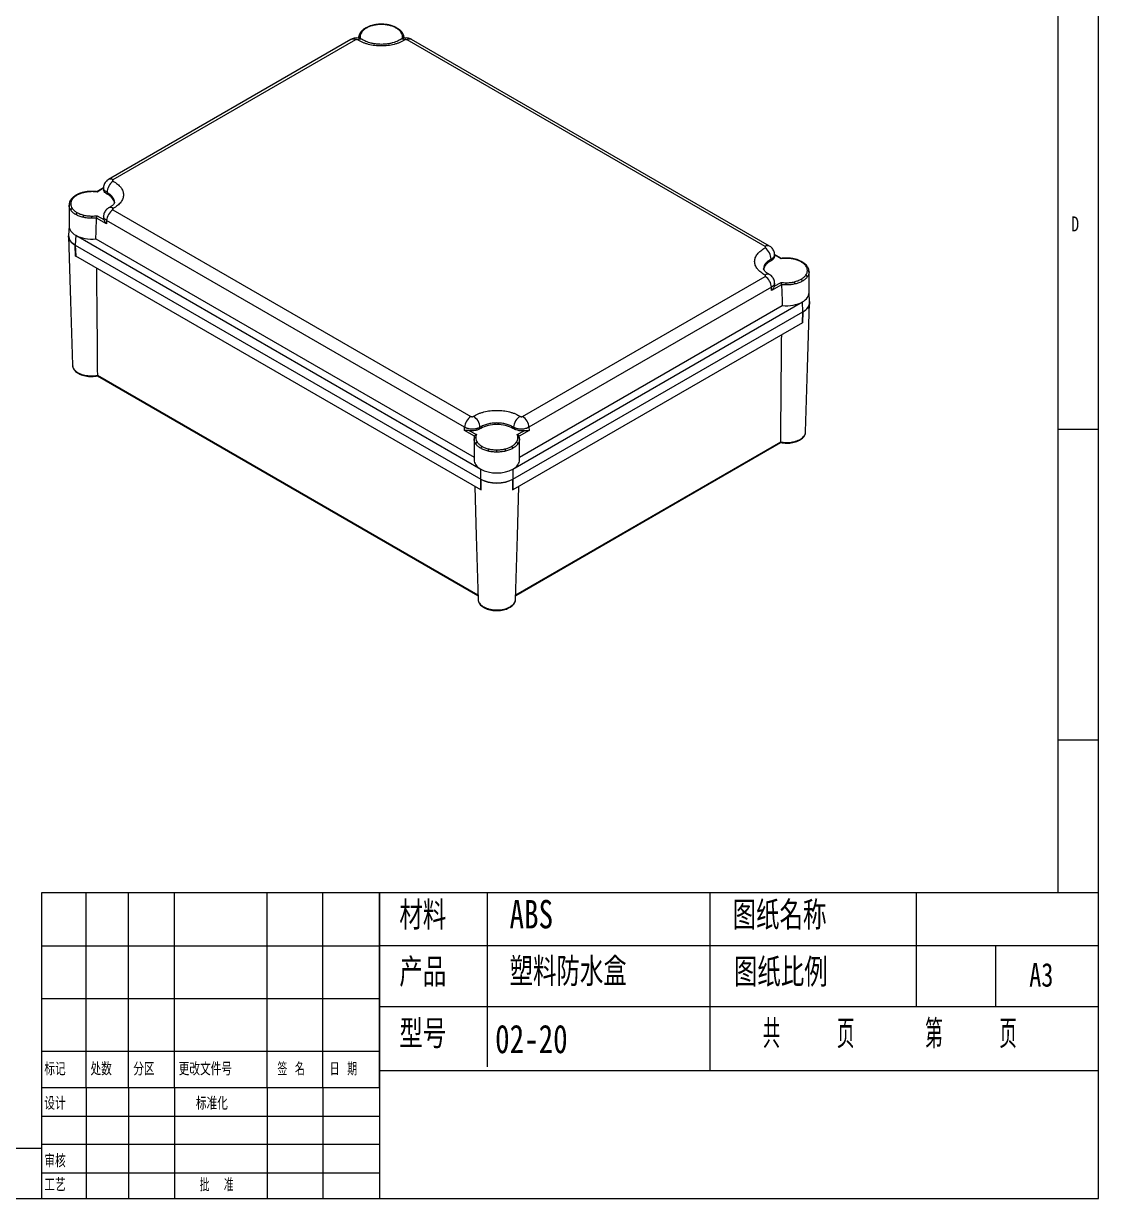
# Model space of a CAD drawing. Header units: millimetres. Extents: x 5 to 415, y 4 to 292.
# Drawn here: x 282.7 to 415, y 3.8 to 148.4 of the extents above; entities that cross this region are included whole.
import ezdxf

# ---------------------------------------------------------------- set-up
doc = ezdxf.new("R2010")
doc.units = ezdxf.units.MM
doc.styles.add('SLDTEXTSTYLE0', font='TXT', dxfattribs={"width": 0.75})
doc.styles.add('SLDTEXTSTYLE1', font='TXT', dxfattribs={"width": 0.75, "bigfont": 'bigfont'})
doc.styles.add('SLDTEXTSTYLE2', font='TXT', dxfattribs={"width": 0.666667, "bigfont": 'bigfont'})
doc.styles.add('SLDTEXTSTYLE3', font='TXT', dxfattribs={"width": 0.625, "bigfont": 'bigfont'})
doc.styles.add('SLDTEXTSTYLE6', font='TXT', dxfattribs={"width": 0.558824, "bigfont": 'bigfont'})

msp = doc.modelspace()

# ---------------------------------------------------------------- linework, layer by layer
at = {"color": 7, "linetype": 'Continuous', "lineweight": 0}
for p, q in [((415, 3.8068), (415, 290.8068)), ((410, 287), (410, 41.4187)), ((410, 98.5), (415, 98.5)), ((410, 60.25), (415, 60.25)), ((415, 41.4187), (284.9291, 41.4187)), ((284.9291, 41.4187), (284.9291, 3.8068)), ((290.4201, 17.4583), (290.4201, 41.4187)), ((295.6362, 17.4583), (295.6362, 41.4187)), ((301.2943, 17.4583), (301.2943, 41.4187)), ((312.681, 17.4583), (312.681, 41.4187)), ((319.5206, 17.4583), (319.5206, 41.4187)), ((326.5064, 19.5653), (326.5064, 41.4187)), ((326.5064, 41.4187), (326.5064, 3.8068)), ((339.7427, 41.4187), (339.7427, 19.993)), ((367.1609, 41.4187), (367.1609, 19.5653)), ((392.5798, 41.4187), (392.5798, 27.4389)), ((284.9291, 34.9187), (326.5064, 34.9187)), ((326.5064, 34.9389), (367.1609, 34.9389)), ((367.1609, 34.9389), (415, 34.9389)), ((402.3356, 34.9389), (402.3356, 27.4389)), ((284.9291, 28.4187), (326.5064, 28.4187)), ((326.5064, 27.4389), (367.1609, 27.4389)), ((367.1609, 27.4389), (415, 27.4389)), ((284.9291, 21.9187), (326.5064, 21.9187)), ((326.5064, 17.4583), (326.5064, 19.5653)), ((326.5064, 19.5653), (415, 19.5653)), ((284.9291, 17.4583), (326.5064, 17.4583)), ((290.4201, 17.4583), (290.4201, 3.8068)), ((295.6362, 17.4583), (295.6362, 3.8068)), ((301.2943, 17.4583), (301.2943, 3.8068)), ((312.681, 17.4583), (312.681, 3.8068)), ((319.5206, 17.4583), (319.5206, 3.8068)), ((326.5064, 17.4583), (326.5064, 3.8068)), ((284.9291, 13.9583), (326.5064, 13.9583)), ((326.5064, 10.4583), (284.9291, 10.4583)), ((12.4509, 10), (284.9291, 10)), ((284.9291, 6.9583), (326.5064, 6.9583)), ((5, 3.8068), (415, 3.8068))]:
    msp.add_line(p, q, dxfattribs=at)
at = {"color": 7, "linetype": 'Continuous', "lineweight": 15}
for p, q in [((324.7968, 147.8529), (324.7989, 147.8541)), ((323.0012, 146.4446), (293.1568, 129.2158)), ((323.5511, 146.3901), (293.7067, 129.1614)), ((373.9749, 120.9564), (329.9177, 146.3901)), ((374.5249, 121.0109), (330.4677, 146.4446)), ((289.168, 127.2849), (289.1701, 127.286)), ((292.5566, 128.1987), (291.7083, 127.709)), ((292.5481, 128.1827), (292.5478, 127.9747)), ((292.9787, 127.6018), (292.9798, 127.4153)), ((288.3052, 126.0499), (288.3052, 123.4859)), ((292.9287, 123.7579), (291.6902, 124.4729)), ((291.7529, 124.7592), (292.5823, 124.2804)), ((292.5481, 124.6708), (292.5478, 124.4526)), ((293.7067, 125.486), (337.764, 100.0523)), ((288.3052, 123.5057), (288.2542, 122.3006)), ((292.9292, 124.1608), (292.9287, 123.7579)), ((336.9864, 98.7272), (292.9292, 124.1608)), ((289.1252, 122.3433), (289.0733, 121.1185)), ((289.1252, 122.3433), (338.968, 93.5697)), ((291.5993, 121.8947), (338.1473, 95.0231)), ((289.1106, 119.7907), (289.0681, 121.1215)), ((289.0733, 121.1185), (338.968, 92.3149)), ((289.0733, 121.1185), (289.13, 119.7794)), ((338.968, 91.0085), (289.13, 119.7794)), ((374.7019, 119.2104), (374.703, 119.3969)), ((375.9734, 119.5041), (375.1272, 119.9926)), ((375.1341, 119.7696), (375.1339, 119.9777)), ((344.1306, 100.0523), (373.9749, 117.2811)), ((379.3765, 115.281), (379.3765, 117.845)), ((374.7525, 115.9559), (344.9082, 98.7272)), ((374.753, 115.553), (374.7525, 115.9559)), ((375.9915, 116.268), (374.753, 115.553)), ((375.0994, 116.0755), (375.9288, 116.5543)), ((375.1341, 116.2479), (375.1339, 116.466)), ((379.4275, 114.0957), (379.3765, 115.3008)), ((342.9266, 93.5697), (378.5565, 114.1384)), ((342.9266, 92.3149), (378.6084, 112.9136)), ((343.7473, 95.0231), (376.0824, 113.6898)), ((378.5517, 111.5745), (378.6084, 112.9136)), ((378.6084, 112.9136), (378.5565, 114.1384)), ((378.6136, 112.9166), (378.5711, 111.5858)), ((378.5517, 111.5745), (342.9266, 91.0085)), ((291.8029, 105.0508), (338.6253, 78.0208)), ((336.9702, 98.3333), (336.9864, 98.7272)), ((338.2087, 97.6183), (336.9702, 98.3333)), ((338.8717, 98.7119), (338.865, 98.5221)), ((343.0296, 98.5221), (343.0229, 98.7119)), ((344.9244, 98.3333), (343.6858, 97.6183)), ((344.9082, 98.7272), (344.9244, 98.3333)), ((337.5993, 98.2927), (338.4287, 97.8139)), ((338.1473, 97.2776), (338.1473, 94.7137)), ((343.4658, 97.8139), (344.2952, 98.2927)), ((343.7473, 94.7137), (343.7473, 97.2776)), ((378.9245, 98.1273), (378.9266, 98.1562)), ((343.2692, 78.0208), (375.8788, 96.8459)), ((338.968, 92.3149), (338.968, 93.5697)), ((342.9266, 93.5697), (342.9266, 92.3149)), ((338.968, 91.0085), (338.968, 92.3149)), ((338.9732, 92.3119), (338.9876, 90.9973)), ((342.907, 90.9973), (342.9214, 92.3119)), ((342.9266, 92.3149), (342.9266, 91.0085)), ((338.6684, 77.5591), (338.6647, 77.4909)), ((343.2409, 77.4908), (343.2382, 77.5119))]:
    msp.add_line(p, q, dxfattribs=at)
at = {"color": 8, "linetype": 'Continuous', "lineweight": 15}
for p, q in [((292.548, 128.1261), (291.7529, 127.6671)), ((375.9288, 119.4622), (375.1339, 119.9211)), ((291.7883, 105.1229), (338.6234, 78.0856)), ((343.2712, 78.0856), (375.8934, 96.918))]:
    msp.add_line(p, q, dxfattribs=at)
at = {"color": 8, "linetype": 'Continuous', "lineweight": 15, "flags": 128}
for points in [[(325.6947, 148.1997), (325.6969, 148.1999), (325.7102, 148.1965), (325.7245, 148.1858), (325.7395, 148.1681)], [(326.7344, 148.3191), (326.7344, 148.3142), (326.7344, 148.3018), (326.7344, 148.2825)], [(290.0665, 127.6314), (290.0687, 127.6316), (290.0819, 127.6283), (290.0962, 127.6175), (290.1112, 127.5999)], [(291.1068, 127.7507), (291.1068, 127.7459), (291.1068, 127.7335), (291.1068, 127.7141)], [(376.5748, 119.5459), (376.5748, 119.5458), (376.5748, 119.541), (376.5748, 119.5286), (376.5748, 119.5092)]]:
    msp.add_lwpolyline(points, dxfattribs=at)
at = {"color": 7, "linetype": 'Continuous', "lineweight": 15, "flags": 128}
for points in [[(327.775, 148.1995), (327.7719, 148.1999), (327.7587, 148.1965), (327.7443, 148.1858), (327.7293, 148.1681)], [(291.1068, 124.4335), (291.1068, 124.4675), (291.1068, 124.5047), (291.1068, 124.5436), (291.1068, 124.5828), (291.1068, 124.6206), (291.1068, 124.6556), (291.1068, 124.6866), (291.1068, 124.7122)], [(288.2477, 122.2331), (288.4867, 114.2491), (288.7228, 106.3598)], [(377.6161, 119.4264), (377.613, 119.4267), (377.5998, 119.4234), (377.5854, 119.4126), (377.5705, 119.395)], [(376.5748, 116.2286), (376.5748, 116.2626), (376.5748, 116.2998), (376.5748, 116.3387), (376.5748, 116.3779), (376.5748, 116.4157), (376.5748, 116.4507), (376.5748, 116.4817), (376.5748, 116.5073)], [(378.9588, 98.1548), (379.195, 106.0442), (379.434, 114.0282)], [(340.9473, 95.6602), (340.9473, 95.6943), (340.9473, 95.7315), (340.9473, 95.7704), (340.9473, 95.8095), (340.9473, 95.8473), (340.9473, 95.8824), (340.9473, 95.9133), (340.9473, 95.939)], [(338.224, 91.438), (338.4054, 85.3745), (338.6412, 77.4909)], [(343.2534, 77.4911), (343.4892, 85.3745), (343.6705, 91.438)]]:
    msp.add_lwpolyline(points, dxfattribs=at)
at = {"color": 8, "linetype": 'Continuous', "lineweight": 15}
for centre, radius, start, end in [((324.8369, 147.7594), 0.102, 54.616301, 111.882586), ((323.2317, 145.9686), 0.5289, 52.846658, 115.842856), ((324.161, 145.915), 0.569, 61.160089, 124.167445), ((324.2854, 147.212), 0.1508, 71.881433, 139.212714), ((329.3079, 145.9151), 0.5689, 55.829337, 118.902904), ((329.1834, 147.2119), 0.1509, 40.981662, 108.107566), ((330.2371, 145.9687), 0.5288, 64.152805, 127.157681), ((293.3873, 128.7397), 0.529, 52.8523, 115.774466), ((289.2081, 127.1914), 0.1019, 54.581085, 111.848473), ((288.6562, 126.6443), 0.1508, 71.860172, 139.186065), ((293.3939, 125.2575), 0.5095, 51.025354, 111.421501), ((374.2944, 120.5349), 0.529, 64.21185, 127.151852), ((379.0254, 118.4393), 0.1509, 41.009774, 108.124878), ((374.2877, 117.0529), 0.5092, 68.457119, 128.985769)]:
    msp.add_arc(centre, radius, start, end, dxfattribs=at)
at = {"color": 7, "linetype": 'Continuous', "lineweight": 15}
for centre, radius, start, end in [((328.6319, 147.7596), 0.1019, 67.904012, 125.404949), ((324.1178, 146.5968), 0.1845, 84.817312, 173.64885), ((329.3511, 146.5968), 0.1845, 6.352422, 95.181503), ((294.7454, 127.5585), 1.7672, 125.692248, 178.596617), ((288.4885, 126.0295), 0.1845, 84.817826, 173.648423), ((288.752, 125.4093), 0.2346, 102.016905, 174.6231), ((289.4329, 124.8929), 0.3074, 122.623568, 177.39658), ((290.5629, 124.5527), 0.5282, 148.775738, 179.585772), ((294.6225, 124.0579), 1.6964, 122.669741, 176.52186), ((372.9362, 119.3536), 1.7673, 1.403752, 54.30743), ((378.4736, 118.9867), 0.1018, 67.932487, 125.438028), ((373.0592, 115.853), 1.6964, 3.478146, 57.330164), ((378.9296, 117.2044), 0.2346, 5.377445, 77.98255), ((379.1932, 117.8246), 0.1845, 6.350291, 95.18346), ((377.1188, 116.3478), 0.5282, 0.414111, 31.224861), ((378.2488, 116.688), 0.3074, 2.603115, 57.37723), ((338.6797, 98.6242), 1.6964, 122.669741, 176.52186), ((337.2614, 98.654), 1.6113, 2.058755, 60.523477), ((344.6331, 98.654), 1.6113, 119.476728, 177.941083), ((343.2148, 98.6242), 1.6964, 3.478146, 57.330164), ((338.3306, 97.2572), 0.1845, 84.817277, 173.647962), ((343.5639, 97.2572), 0.1845, 6.351209, 95.183048), ((338.594, 96.6367), 0.2346, 101.997217, 174.619723), ((339.2743, 96.12), 0.3073, 122.588221, 177.393479), ((340.4035, 95.7795), 0.5277, 148.745385, 179.584151), ((341.4911, 95.7795), 0.5277, 0.415542, 31.256577), ((342.6202, 96.12), 0.3073, 2.606387, 57.413391), ((343.3006, 96.6367), 0.2346, 5.379422, 78.003147)]:
    msp.add_arc(centre, radius, start, end, dxfattribs=at)
for centre, major_axis, ratio, start_param, end_param in [((291.1068, 123.4859), (2.8017, 0), 0.57694321, 3.14159265, 3.92669235), ((291.055, 122.2611), (2.8017, 0), 0.57694321, 3.11717659, 3.92669235), ((291.1068, 123.4859), (2.8017, 0), 0.57694321, 3.92669235, 4.8890872), ((291.055, 122.2611), (2.8017, 0), 0.57694321, 3.92406478, 3.92669235), ((291.1117, 120.922), (2.8017, 0), 0.57694321, 3.91684353, 3.92669235), ((376.5748, 115.281), (2.8017, 0), 0.57694321, 5.49808561, 6.28318531), ((376.5748, 115.281), (2.8017, 0), 0.57694321, 4.53569076, 5.49808561), ((376.6267, 114.0562), (2.8017, 0), 0.57694321, 5.49808561, 6.30760137), ((376.6267, 114.0562), (2.8017, 0), 0.57694321, 5.49808561, 5.50071318), ((376.57, 112.7171), (2.8017, 0), 0.57694321, 5.49808561, 5.50793443), ((340.9473, 94.7137), (2.8, 0), 0.57763242, 3.14159265, 3.92728928), ((340.9473, 94.7137), (2.8, 0), 0.57763242, 5.49748868, 6.28318531), ((340.9473, 94.7137), (2.8, 0), 0.57763242, 3.92728928, 5.49748868), ((340.9473, 93.4589), (2.8, 0), 0.57763242, 3.92728928, 3.92991685), ((340.9473, 93.4589), (2.8, 0), 0.57763242, 3.92728928, 5.49748868), ((340.9473, 93.4589), (2.8, 0), 0.57763242, 5.49486111, 5.49748868), ((340.9473, 92.1525), (2.8, 0), 0.57763242, 3.92728928, 3.9371381), ((340.9473, 92.1525), (2.8, 0), 0.57763242, 5.48763986, 5.49748868)]:
    msp.add_ellipse(centre, major_axis=major_axis, ratio=ratio, start_param=start_param, end_param=end_param, dxfattribs=at)
for points, knots in [([(324.801, 147.8491), (324.765, 147.83), (324.6228, 147.7548), (324.4226, 147.5916), (324.2517, 147.4273), (324.1851, 147.3257), (324.1731, 147.3075)], [0, 0, 0, 0, 0.13219206, 0.52175233, 0.91413284, 1, 1, 1, 1]), ([(324.896, 147.8426), (324.7741, 147.7722), (324.6665, 147.6962), (324.4787, 147.5338), (324.3983, 147.4473), (324.3323, 147.3553)], [0, 0, 0, 0, 0.5, 0.5, 1, 1, 1, 1]), ([(325.6957, 148.1953), (325.6507, 148.1859), (325.4739, 148.1486), (325.1915, 148.0458), (324.9384, 147.9372), (324.8186, 147.8636), (324.7982, 147.851)], [0, 0, 0, 0, 0.13336138, 0.52404162, 0.9189322, 1, 1, 1, 1]), ([(325.7395, 148.1681), (325.5802, 148.13), (325.4305, 148.0836), (325.1494, 147.9751), (325.0179, 147.913), (324.896, 147.8426)], [0, 0, 0, 0, 0.5, 0.5, 1, 1, 1, 1]), ([(326.7344, 148.3148), (326.6864, 148.316), (326.4994, 148.3207), (326.1745, 148.2883), (325.8745, 148.2447), (325.72, 148.2044), (325.6941, 148.1976)], [0, 0, 0, 0, 0.13509728, 0.52581984, 0.92063714, 1, 1, 1, 1]), ([(327.7731, 148.1953), (327.7289, 148.2072), (327.5576, 148.2532), (327.2351, 148.2951), (326.9297, 148.3209), (326.7618, 148.3179), (326.7344, 148.3174)], [0, 0, 0, 0, 0.13626753, 0.52761228, 0.92294334, 1, 1, 1, 1]), ([(328.5728, 147.8426), (328.451, 147.913), (328.3195, 147.9751), (328.0383, 148.0836), (327.8886, 148.13), (327.7293, 148.1681)], [0, 0, 0, 0, 0.5, 0.5, 1, 1, 1, 1]), ([(328.6679, 147.8493), (328.6373, 147.8687), (328.5098, 147.9495), (328.2398, 148.0602), (327.9679, 148.155), (327.8048, 148.1908), (327.7745, 148.1974)], [0, 0, 0, 0, 0.12335553, 0.51403013, 0.90976785, 1, 1, 1, 1]), ([(329.1365, 147.3553), (329.0705, 147.4473), (328.9902, 147.5338), (328.8023, 147.6962), (328.6948, 147.7722), (328.5728, 147.8426)], [0, 0, 0, 0, 0.5, 0.5, 1, 1, 1, 1]), ([(329.2947, 147.3072), (329.2854, 147.3224), (329.2272, 147.4183), (329.0626, 147.5759), (328.862, 147.7427), (328.7134, 147.8246), (328.6682, 147.8494)], [0, 0, 0, 0, 0.0708615, 0.44564103, 0.83144785, 1, 1, 1, 1]), ([(324.434, 146.4114), (324.4274, 146.4165), (324.3598, 146.47), (324.2003, 146.5366), (323.9604, 146.6097), (323.6875, 146.635), (323.4096, 146.6059), (323.1742, 146.5395), (323.0504, 146.4664), (323.0046, 146.4393)], [0, 0, 0, 0, 0.01662562, 0.17241519, 0.33957795, 0.51773719, 0.71298374, 0.89381021, 1, 1, 1, 1]), ([(323.8414, 146.3857), (323.8232, 146.3975), (323.8011, 146.4068), (323.7519, 146.4199), (323.7249, 146.4235), (323.671, 146.4244), (323.6437, 146.4215), (323.5936, 146.41), (323.5704, 146.4013), (323.5511, 146.3901)], [0, 0, 0, 0, 0.25, 0.25, 0.5, 0.5, 0.75, 0.75, 1, 1, 1, 1]), ([(329.6274, 146.3857), (329.4438, 146.268), (329.2421, 146.1635), (328.9136, 146.0258), (328.7997, 145.983), (328.6222, 145.9238), (328.5618, 145.9048), (328.4402, 145.869), (328.3788, 145.8521), (328.0688, 145.7725), (327.8115, 145.7242), (327.4117, 145.6751), (327.2757, 145.6627), (327.0051, 145.6462), (326.7346, 145.638), (326.4643, 145.6462), (326.194, 145.6626), (326.0581, 145.675), (325.6578, 145.7242), (325.4004, 145.7724), (325.0287, 145.8679), (324.9068, 145.9037), (324.6697, 145.9828), (324.5557, 146.0256), (324.2268, 146.1635), (324.025, 146.268), (323.8414, 146.3857)], [0, 0, 0, 0, 0.125, 0.125, 0.1875, 0.1875, 0.21875, 0.21875, 0.25, 0.25, 0.375, 0.375, 0.4375, 0.4375, 0.5, 0.5625, 0.5625, 0.625, 0.625, 0.75, 0.75, 0.8125, 0.8125, 0.875, 0.875, 1, 1, 1, 1]), ([(324.1765, 147.3061), (324.1557, 147.2805), (324.0721, 147.1772), (323.9902, 146.9759), (323.9332, 146.7685), (323.9389, 146.648), (323.9403, 146.6175)], [0, 0, 0, 0, 0.12445459, 0.50085505, 0.87340531, 1, 1, 1, 1]), ([(329.0324, 146.4137), (328.9554, 146.3674), (328.8, 146.2741), (328.5028, 146.1447), (328.167, 146.0315), (327.7921, 145.9413), (327.391, 145.8773), (326.9725, 145.8438), (326.546, 145.842), (326.1246, 145.8718), (325.7173, 145.9332), (325.3362, 146.0219), (324.9887, 146.1349), (324.6899, 146.2667), (324.5054, 146.3631), (324.4371, 146.4125), (324.4358, 146.4134)], [0, 0, 0, 0, 0.07266233, 0.14658858, 0.2225964, 0.29995082, 0.37722832, 0.45596197, 0.53485957, 0.61376872, 0.6918618, 0.77056805, 0.84697594, 0.9232455, 0.99856624, 1, 1, 1, 1]), ([(330.4659, 146.4417), (330.4561, 146.4487), (330.3819, 146.5011), (330.2136, 146.5618), (329.9649, 146.6226), (329.6834, 146.6328), (329.404, 146.5849), (329.1813, 146.5066), (329.0722, 146.4319), (329.0366, 146.4076)], [0, 0, 0, 0, 0.02417095, 0.18139464, 0.35177603, 0.53465568, 0.73597762, 0.91413315, 1, 1, 1, 1]), ([(329.5297, 146.6335), (329.531, 146.6479), (329.5395, 146.7479), (329.4912, 146.933), (329.4131, 147.1455), (329.3236, 147.2634), (329.2913, 147.3059)], [0, 0, 0, 0, 0.06106659, 0.42498201, 0.79264864, 1, 1, 1, 1]), ([(329.9177, 146.3901), (329.8984, 146.4013), (329.8755, 146.41), (329.8252, 146.4216), (329.7979, 146.4243), (329.744, 146.4235), (329.717, 146.4199), (329.668, 146.4069), (329.6457, 146.3975), (329.6274, 146.3857)], [0, 0, 0, 0, 0.25, 0.25, 0.5, 0.5, 0.75, 0.75, 1, 1, 1, 1]), ([(293.1594, 129.2116), (293.1403, 129.2023), (293.0448, 129.156), (292.8991, 129.0279), (292.7337, 128.8326), (292.6185, 128.6028), (292.5536, 128.3821), (292.5555, 128.2401), (292.5562, 128.1837)], [0, 0, 0, 0, 0.05075378, 0.25418109, 0.4576752, 0.66137541, 0.8656924, 1, 1, 1, 1]), ([(293.7067, 129.1614), (293.6874, 129.1502), (293.6724, 129.137), (293.6523, 129.1079), (293.6475, 129.0922), (293.6489, 129.0611), (293.6552, 129.0455), (293.6777, 129.0172), (293.6941, 129.0043), (293.7144, 128.9938)], [0, 0, 0, 0, 0.25, 0.25, 0.5, 0.5, 0.75, 0.75, 1, 1, 1, 1]), ([(293.7144, 128.9938), (293.9183, 128.8878), (294.0993, 128.7713), (294.3379, 128.5817), (294.412, 128.516), (294.5146, 128.4135), (294.5474, 128.3786), (294.6094, 128.3084), (294.6387, 128.2729), (294.7767, 128.094), (294.8602, 127.9455), (294.9453, 127.7147), (294.9669, 127.6361), (294.9954, 127.4799), (295.0096, 127.3238), (294.9954, 127.1677), (294.967, 127.0117), (294.9455, 126.9332), (294.8604, 126.7021), (294.7768, 126.5536), (294.6114, 126.339), (294.5493, 126.2686), (294.4124, 126.1317), (294.3383, 126.0659), (294.0994, 125.8761), (293.9183, 125.7595), (293.7144, 125.6536)], [0, 0, 0, 0, 0.125, 0.125, 0.1875, 0.1875, 0.21875, 0.21875, 0.25, 0.25, 0.375, 0.375, 0.4375, 0.4375, 0.5, 0.5625, 0.5625, 0.625, 0.625, 0.75, 0.75, 0.8125, 0.8125, 0.875, 0.875, 1, 1, 1, 1]), ([(289.1722, 127.2811), (289.1362, 127.2621), (288.994, 127.1869), (288.7938, 127.0238), (288.6227, 126.8596), (288.556, 126.758), (288.544, 126.7398)], [0, 0, 0, 0, 0.1319573, 0.52164387, 0.91408299, 1, 1, 1, 1]), ([(289.2671, 127.2745), (289.1452, 127.2041), (289.0376, 127.1282), (288.8496, 126.9659), (288.7692, 126.8795), (288.7032, 126.7875)], [0, 0, 0, 0, 0.5, 0.5, 1, 1, 1, 1]), ([(290.0674, 127.6271), (290.0226, 127.6177), (289.8459, 127.5805), (289.5635, 127.4778), (289.3099, 127.3692), (289.1899, 127.2956), (289.1694, 127.283)], [0, 0, 0, 0, 0.13274532, 0.5235987, 0.91858917, 1, 1, 1, 1]), ([(290.1112, 127.5999), (289.9518, 127.5618), (289.8021, 127.5154), (289.5207, 127.4069), (289.3891, 127.3449), (289.2671, 127.2745)], [0, 0, 0, 0, 0.5, 0.5, 1, 1, 1, 1]), ([(291.1068, 127.7465), (291.059, 127.7477), (290.8721, 127.7524), (290.5471, 127.7201), (290.2467, 127.6764), (290.0919, 127.6361), (290.0658, 127.6294)], [0, 0, 0, 0, 0.13449043, 0.5253428, 0.92026233, 1, 1, 1, 1]), ([(291.7172, 127.7086), (291.7009, 127.7114), (291.5492, 127.7377), (291.3421, 127.7519), (291.1541, 127.7476), (291.1068, 127.7465)], [0, 0, 0, 0, 0.08296285, 0.76944403, 1, 1, 1, 1]), ([(291.7529, 127.6671), (291.7528, 127.6674), (291.7465, 127.6807), (291.734, 127.7023), (291.7228, 127.7074), (291.7174, 127.7099)], [0, 0, 0, 0, 0.00989352, 0.52148147, 1, 1, 1, 1]), ([(292.9798, 127.4153), (292.882, 127.4778), (292.6865, 127.603), (292.5519, 127.8078), (292.5628, 127.9334), (292.5663, 127.9746)], [0, 0, 0, 0, 0.40160893, 0.80321128, 1, 1, 1, 1]), ([(293.8878, 126.3531), (293.8832, 126.3969), (293.8688, 126.5313), (293.7613, 126.7501), (293.5695, 126.9989), (293.3106, 127.2264), (293.0893, 127.3528), (292.9798, 127.4153)], [0, 0, 0, 0, 0.10836776, 0.33247389, 0.55658158, 0.7807106, 1, 1, 1, 1]), ([(288.5184, 125.4313), (288.4832, 125.4804), (288.4523, 125.5302), (288.399, 125.6317), (288.3766, 125.6833), (288.3231, 125.8387), (288.3052, 125.9436), (288.3052, 126.0499)], [0, 0, 0, 0, 0.25, 0.25, 0.5, 0.5, 1, 1, 1, 1]), ([(288.5474, 126.7384), (288.5265, 126.7127), (288.4429, 126.6095), (288.3609, 126.4082), (288.3039, 126.201), (288.3096, 126.0806), (288.3111, 126.0501)], [0, 0, 0, 0, 0.124758971, 0.501147532, 0.873623597, 1, 1, 1, 1]), ([(293.9, 126.4316), (293.9002, 126.4154), (293.9007, 126.3824), (293.8809, 126.3199), (293.8216, 126.2136), (293.7244, 126.0953), (293.5761, 125.9628), (293.4046, 125.838), (293.2612, 125.7635), (293.2026, 125.7331)], [0, 0, 0, 0, 0.16090611, 0.32668595, 0.48047845, 0.62198078, 0.75709615, 0.90078516, 1, 1, 1, 1]), ([(289.1258, 124.9069), (289.0607, 124.9444), (288.999, 124.9837), (288.8825, 125.0656), (288.8276, 125.1084), (288.6751, 125.2402), (288.5889, 125.3332), (288.5184, 125.4313)], [0, 0, 0, 0, 0.25, 0.25, 0.5, 0.5, 1, 1, 1, 1]), ([(288.7032, 125.6388), (288.7692, 125.5469), (288.8496, 125.4605), (289.0376, 125.2981), (289.1452, 125.2222), (289.2671, 125.1519)], [0, 0, 0, 0, 0.5, 0.5, 1, 1, 1, 1]), ([(290.0347, 124.5565), (289.9497, 124.5768), (289.8667, 124.5995), (289.7047, 124.6495), (289.6256, 124.6768), (289.3972, 124.7649), (289.2559, 124.8318), (289.1258, 124.9069)], [0, 0, 0, 0, 0.25, 0.25, 0.5, 0.5, 1, 1, 1, 1]), ([(289.2671, 125.1519), (289.3891, 125.0815), (289.5207, 125.0194), (289.8021, 124.911), (289.9518, 124.8646), (290.1112, 124.8265)], [0, 0, 0, 0, 0.5, 0.5, 1, 1, 1, 1]), ([(291.1068, 124.4335), (291.0148, 124.4335), (290.9231, 124.4361), (290.7403, 124.4465), (290.649, 124.4543), (290.3797, 124.4853), (290.2048, 124.5159), (290.0347, 124.5565)], [0, 0, 0, 0, 0.25, 0.25, 0.5, 0.5, 1, 1, 1, 1]), ([(291.6902, 124.4729), (291.6904, 124.4962), (291.6925, 124.5226), (291.6999, 124.5768), (291.705, 124.6046), (291.723, 124.6828), (291.7384, 124.7286), (291.7529, 124.7592)], [0, 0, 0, 0, 0.25, 0.25, 0.5, 0.5, 1, 1, 1, 1]), ([(292.5823, 124.2804), (292.5704, 124.3099), (292.5475, 124.3666), (292.5588, 124.4243), (292.5642, 124.4521)], [0, 0, 0, 0, 0.51981871, 1, 1, 1, 1]), ([(293.2108, 125.725), (293.1808, 125.7118), (293.0731, 125.6643), (292.9158, 125.5323), (292.7472, 125.3404), (292.6271, 125.1131), (292.5563, 124.8861), (292.5556, 124.7359), (292.5553, 124.6717)], [0, 0, 0, 0, 0.07504706, 0.26890253, 0.46366547, 0.65786218, 0.8536056, 1, 1, 1, 1]), ([(293.7144, 125.6536), (293.6941, 125.643), (293.6778, 125.6303), (293.6552, 125.6019), (293.6489, 125.5863), (293.6475, 125.5552), (293.6523, 125.5394), (293.6723, 125.5105), (293.6874, 125.4971), (293.7067, 125.486)], [0, 0, 0, 0, 0.25, 0.25, 0.5, 0.5, 0.75, 0.75, 1, 1, 1, 1]), ([(292.5823, 124.2804), (292.597, 124.2445), (292.6157, 124.2034), (292.6608, 124.1169), (292.6874, 124.0711), (292.7461, 123.9804), (292.7784, 123.935), (292.849, 123.8454), (292.8875, 123.8008), (292.9287, 123.7579)], [0, 0, 0, 0, 0.25, 0.25, 0.5, 0.5, 0.75, 0.75, 1, 1, 1, 1]), ([(289.0681, 121.1215), (288.9368, 121.2067), (288.7012, 121.3595), (288.4636, 121.6223), (288.3145, 121.8795), (288.2415, 122.1288), (288.254, 122.2895), (288.2594, 122.3599)], [0, 0, 0, 0, 0.249860777, 0.448359926, 0.646856833, 0.845224671, 1, 1, 1, 1]), ([(373.9673, 117.4487), (373.7634, 117.5547), (373.5824, 117.6711), (373.3437, 117.8608), (373.2697, 117.9265), (373.1671, 118.029), (373.1343, 118.0638), (373.0722, 118.134), (373.043, 118.1695), (372.905, 118.3485), (372.8214, 118.497), (372.7363, 118.7278), (372.7148, 118.8063), (372.6863, 118.9625), (372.6721, 119.1187), (372.6863, 119.2747), (372.7147, 119.4308), (372.7362, 119.5092), (372.8213, 119.7403), (372.9048, 119.8889), (373.0702, 120.1035), (373.1323, 120.1738), (373.2693, 120.3107), (373.3434, 120.3765), (373.5823, 120.5664), (373.7634, 120.6829), (373.9673, 120.7889)], [0, 0, 0, 0, 0.125, 0.125, 0.1875, 0.1875, 0.21875, 0.21875, 0.25, 0.25, 0.375, 0.375, 0.4375, 0.4375, 0.5, 0.5625, 0.5625, 0.625, 0.625, 0.75, 0.75, 0.8125, 0.8125, 0.875, 0.875, 1, 1, 1, 1]), ([(373.9673, 120.7889), (373.9876, 120.7994), (374.0038, 120.8122), (374.0265, 120.8405), (374.0328, 120.8561), (374.0342, 120.8872), (374.0293, 120.903), (374.0094, 120.9319), (373.9943, 120.9453), (373.9749, 120.9564)], [0, 0, 0, 0, 0.25, 0.25, 0.5, 0.5, 0.75, 0.75, 1, 1, 1, 1]), ([(375.1265, 119.9768), (375.1285, 120.005), (375.137, 120.1229), (375.0884, 120.3228), (374.9902, 120.5567), (374.8476, 120.7547), (374.6911, 120.9078), (374.5727, 120.9779), (374.5227, 121.0075)], [0, 0, 0, 0, 0.06739035, 0.28177882, 0.48119427, 0.67161858, 0.86129407, 1, 1, 1, 1]), ([(374.7019, 119.2104), (374.5146, 119.0963), (374.2182, 118.9159), (373.9641, 118.6096), (373.8245, 118.3683), (373.8051, 118.2064), (373.7966, 118.1354)], [0, 0, 0, 0, 0.38172031, 0.60394772, 0.82617744, 1, 1, 1, 1]), ([(375.1176, 119.7702), (375.1174, 119.7132), (375.1169, 119.5718), (374.9648, 119.3721), (374.7834, 119.2605), (374.7019, 119.2104)], [0, 0, 0, 0, 0.27047875, 0.67204615, 1, 1, 1, 1]), ([(375.9632, 119.5043), (375.9581, 119.5019), (375.9474, 119.4969), (375.9352, 119.4758), (375.9289, 119.4625), (375.9288, 119.4622)], [0, 0, 0, 0, 0.46139046, 0.98979558, 1, 1, 1, 1]), ([(376.575, 119.5454), (376.5718, 119.5455), (376.4281, 119.5517), (376.2199, 119.5391), (376.0235, 119.5098), (375.9635, 119.5008)], [0, 0, 0, 0, 0.01563502, 0.69960231, 1, 1, 1, 1]), ([(377.6142, 119.4221), (377.57, 119.434), (377.3987, 119.48), (377.076, 119.5219), (376.7703, 119.5477), (376.6023, 119.5446), (376.5748, 119.5441)], [0, 0, 0, 0, 0.1360624, 0.52743702, 0.92282439, 1, 1, 1, 1]), ([(378.4145, 119.0696), (378.2926, 119.14), (378.1609, 119.202), (377.8796, 119.3105), (377.7298, 119.3569), (377.5705, 119.395)], [0, 0, 0, 0, 0.5, 0.5, 1, 1, 1, 1]), ([(378.5095, 119.0764), (378.4788, 119.0958), (378.3511, 119.1766), (378.0809, 119.2873), (377.8089, 119.382), (377.6458, 119.4176), (377.6156, 119.4242)], [0, 0, 0, 0, 0.12370245, 0.51430378, 0.91002411, 1, 1, 1, 1]), ([(378.9785, 118.5826), (378.9125, 118.6746), (378.8321, 118.761), (378.6441, 118.9233), (378.5365, 118.9992), (378.4145, 119.0696)], [0, 0, 0, 0, 0.5, 0.5, 1, 1, 1, 1]), ([(379.1366, 118.5346), (379.1272, 118.5499), (379.0689, 118.6459), (378.904, 118.8035), (378.7035, 118.97), (378.555, 119.0517), (378.5099, 119.0765)], [0, 0, 0, 0, 0.07148655, 0.44609321, 0.83183441, 1, 1, 1, 1]), ([(291.6717, 118.312), (291.6796, 117.4826), (291.7213, 113.0845), (291.7583, 108.6893), (291.7883, 105.1229)], [0, 0, 0, 0, 0.18859231, 1, 1, 1, 1]), ([(374.4752, 117.5269), (374.3963, 117.5707), (374.2328, 117.6615), (374.0464, 117.8059), (373.9138, 117.9383), (373.8302, 118.0554), (373.7892, 118.1481), (373.779, 118.1904), (373.7815, 118.2179), (373.7824, 118.2276)], [0, 0, 0, 0, 0.14007684, 0.2902303, 0.43643734, 0.58012484, 0.74193296, 0.90830533, 1, 1, 1, 1]), ([(373.9749, 117.2811), (373.9943, 117.2922), (374.0093, 117.3055), (374.0293, 117.3345), (374.0342, 117.3502), (374.0328, 117.3814), (374.0265, 117.397), (374.004, 117.4252), (373.9876, 117.4381), (373.9673, 117.4487)], [0, 0, 0, 0, 0.25, 0.25, 0.5, 0.5, 0.75, 0.75, 1, 1, 1, 1]), ([(375.1256, 116.4649), (375.1276, 116.5011), (375.1346, 116.6255), (375.0821, 116.8316), (374.98, 117.0621), (374.8343, 117.258), (374.6663, 117.4157), (374.5356, 117.4898), (374.4743, 117.5245)], [0, 0, 0, 0, 0.08264394, 0.2840796, 0.4770058, 0.65703048, 0.83901424, 1, 1, 1, 1]), ([(378.4146, 116.947), (378.5365, 117.0173), (378.6441, 117.0932), (378.8321, 117.2556), (378.9125, 117.342), (378.9785, 117.4339)], [0, 0, 0, 0, 0.5, 0.5, 1, 1, 1, 1]), ([(379.1633, 117.2264), (379.128, 117.1773), (379.0887, 117.1294), (379.0021, 117.036), (378.9547, 116.9903), (378.802, 116.8586), (378.6861, 116.7771), (378.5559, 116.702)], [0, 0, 0, 0, 0.25, 0.25, 0.5, 0.5, 1, 1, 1, 1]), ([(379.3718, 117.8613), (379.373, 117.8758), (379.3816, 117.9758), (379.3332, 118.1609), (379.2551, 118.3732), (379.1655, 118.4909), (379.1332, 118.5333)], [0, 0, 0, 0, 0.06152734, 0.42529879, 0.792857, 1, 1, 1, 1]), ([(379.3765, 117.845), (379.3765, 117.7919), (379.372, 117.7389), (379.354, 117.6335), (379.3404, 117.5808), (379.2867, 117.4254), (379.2337, 117.3245), (379.1633, 117.2264)], [0, 0, 0, 0, 0.25, 0.25, 0.5, 0.5, 1, 1, 1, 1]), ([(375.0994, 116.0755), (375.0847, 116.0396), (375.066, 115.9985), (375.0209, 115.912), (374.9943, 115.8662), (374.9356, 115.7755), (374.9033, 115.7301), (374.8327, 115.6404), (374.7941, 115.5959), (374.753, 115.553)], [0, 0, 0, 0, 0.25, 0.25, 0.5, 0.5, 0.75, 0.75, 1, 1, 1, 1]), ([(375.1153, 116.2479), (375.1205, 116.2043), (375.1275, 116.1461), (375.105, 116.0897), (375.0994, 116.0755)], [0, 0, 0, 0, 0.74911528, 1, 1, 1, 1]), ([(375.9915, 116.268), (375.9913, 116.2913), (375.9891, 116.3177), (375.9818, 116.3719), (375.9767, 116.3997), (375.9587, 116.4779), (375.9433, 116.5237), (375.9288, 116.5543)], [0, 0, 0, 0, 0.25, 0.25, 0.5, 0.5, 1, 1, 1, 1]), ([(377.647, 116.3516), (377.562, 116.3313), (377.4755, 116.3134), (377.2997, 116.2827), (377.2102, 116.2698), (376.9408, 116.2389), (376.7589, 116.2286), (376.5748, 116.2286)], [0, 0, 0, 0, 0.25, 0.25, 0.5, 0.5, 1, 1, 1, 1]), ([(377.5705, 116.6216), (377.7299, 116.6597), (377.8796, 116.7061), (378.161, 116.8145), (378.2926, 116.8766), (378.4146, 116.947)], [0, 0, 0, 0, 0.5, 0.5, 1, 1, 1, 1]), ([(378.5559, 116.702), (378.4908, 116.6644), (378.4228, 116.6289), (378.2808, 116.5617), (378.2066, 116.53), (377.9782, 116.442), (377.8171, 116.3922), (377.647, 116.3516)], [0, 0, 0, 0, 0.25, 0.25, 0.5, 0.5, 1, 1, 1, 1]), ([(379.4239, 114.1809), (379.4251, 114.1768), (379.4506, 114.0836), (379.4287, 113.8968), (379.3493, 113.6302), (379.1861, 113.3745), (378.9516, 113.1389), (378.7436, 112.992), (378.6234, 112.9223), (378.6136, 112.9166)], [0, 0, 0, 0, 0.00902921, 0.20363424, 0.39828302, 0.59291461, 0.78776909, 0.98261818, 1, 1, 1, 1]), ([(375.8934, 96.918), (375.9027, 98.0502), (375.9388, 102.445), (375.9798, 106.8426), (376.0103, 110.1074)], [0, 0, 0, 0, 0.25762952, 1, 1, 1, 1]), ([(288.7268, 106.3963), (288.7252, 106.3845), (288.7181, 106.3321), (288.732, 106.28), (288.7428, 106.2396)], [0, 0, 0, 0, 0.22481395, 1, 1, 1, 1]), ([(288.7516, 106.3596), (288.7451, 106.3115), (288.7182, 106.1138), (288.9387, 105.7755), (289.3914, 105.4077), (290.0482, 105.1492), (290.8108, 105.0311), (291.4102, 105.0545), (291.7229, 105.1111), (291.7883, 105.1229)], [0, 0, 0, 0, 0.05763484, 0.23653356, 0.41518737, 0.59416765, 0.77344353, 0.95257725, 1, 1, 1, 1]), ([(288.7493, 106.1998), (288.7527, 106.1741), (288.7668, 106.0694), (288.8544, 105.8949), (289.0073, 105.6826), (289.2203, 105.4902), (289.4818, 105.321), (289.7888, 105.1809), (290.1283, 105.0732), (290.4931, 105.0017), (290.8714, 104.9661), (291.2532, 104.9708), (291.5706, 104.9997), (291.7496, 105.041), (291.8099, 105.0549)], [0, 0, 0, 0, 0.0283462, 0.11527229, 0.20454734, 0.29559609, 0.38950791, 0.48306095, 0.57768914, 0.67126294, 0.76512771, 0.85873945, 0.95236062, 1, 1, 1, 1]), ([(291.8039, 105.0526), (291.8018, 105.0535), (291.7963, 105.056), (291.7902, 105.0789), (291.7889, 105.1082), (291.7883, 105.1229)], [0, 0, 0, 0, 0.23863272, 0.6188517, 1, 1, 1, 1]), ([(337.764, 100.0523), (337.7833, 100.0411), (337.8062, 100.0325), (337.8565, 100.0209), (337.8838, 100.0181), (337.9376, 100.0189), (337.9647, 100.0225), (338.0137, 100.0355), (338.036, 100.045), (338.0543, 100.0567)], [0, 0, 0, 0, 0.25, 0.25, 0.5, 0.5, 0.75, 0.75, 1, 1, 1, 1]), ([(338.0543, 100.0567), (338.2378, 100.1744), (338.4396, 100.2789), (338.7681, 100.4167), (338.8819, 100.4594), (339.0594, 100.5187), (339.1198, 100.5376), (339.2415, 100.5734), (339.3029, 100.5903), (339.6129, 100.67), (339.8702, 100.7182), (340.27, 100.7673), (340.406, 100.7798), (340.6766, 100.7962), (340.9471, 100.8044), (341.2174, 100.7962), (341.4877, 100.7798), (341.6236, 100.7674), (342.0239, 100.7183), (342.2813, 100.6701), (342.653, 100.5746), (342.7749, 100.5387), (343.012, 100.4597), (343.126, 100.4169), (343.4549, 100.279), (343.6567, 100.1744), (343.8402, 100.0567)], [0, 0, 0, 0, 0.125, 0.125, 0.1875, 0.1875, 0.21875, 0.21875, 0.25, 0.25, 0.375, 0.375, 0.4375, 0.4375, 0.5, 0.5625, 0.5625, 0.625, 0.625, 0.75, 0.75, 0.8125, 0.8125, 0.875, 0.875, 1, 1, 1, 1]), ([(343.8402, 100.0567), (343.8585, 100.045), (343.8806, 100.0356), (343.9298, 100.0225), (343.9568, 100.0189), (344.0106, 100.0181), (344.038, 100.0209), (344.0881, 100.0324), (344.1112, 100.0411), (344.1306, 100.0523)], [0, 0, 0, 0, 0.25, 0.25, 0.5, 0.5, 0.75, 0.75, 1, 1, 1, 1]), ([(337.5993, 98.2927), (337.537, 98.3011), (337.4773, 98.3054), (337.3617, 98.3116), (337.3058, 98.3135), (337.2008, 98.3172), (337.1512, 98.3191), (337.057, 98.3246), (337.0121, 98.3282), (336.9702, 98.3333)], [0, 0, 0, 0, 0.25, 0.25, 0.5, 0.5, 0.75, 0.75, 1, 1, 1, 1]), ([(338.8717, 98.7119), (338.8123, 98.6752), (338.7471, 98.6427), (338.6407, 98.5999), (338.6036, 98.5867), (338.5276, 98.5626), (338.4887, 98.5517), (338.3694, 98.5228), (338.2866, 98.5083), (338.1138, 98.4891), (338.0268, 98.4848), (337.8955, 98.4859), (337.8517, 98.4875), (337.7637, 98.4934), (337.7195, 98.4977), (337.5897, 98.5141), (337.5056, 98.5299), (337.3832, 98.561), (337.3427, 98.5726), (337.2645, 98.598), (337.2267, 98.6118), (337.1171, 98.656), (337.0491, 98.6895), (336.9864, 98.7272)], [0, 0, 0, 0, 0.125, 0.125, 0.1875, 0.1875, 0.25, 0.25, 0.375, 0.375, 0.5, 0.5, 0.5625, 0.5625, 0.625, 0.625, 0.75, 0.75, 0.8125, 0.8125, 0.875, 0.875, 1, 1, 1, 1]), ([(338.865, 98.5221), (338.7867, 98.4718), (338.6987, 98.4287), (338.5525, 98.3743), (338.501, 98.3579), (338.3958, 98.3295), (338.342, 98.3174), (338.1768, 98.2874), (338.0601, 98.2758), (337.887, 98.2721), (337.8293, 98.2731), (337.7139, 98.2795), (337.6558, 98.285), (337.5993, 98.2927)], [0, 0, 0, 0, 0.25, 0.25, 0.375, 0.375, 0.5, 0.5, 0.75, 0.75, 0.875, 0.875, 1, 1, 1, 1]), ([(343.0296, 98.5221), (342.9964, 98.5435), (342.9623, 98.5643), (342.668, 98.7343), (342.3574, 98.8541), (341.6802, 99.0162), (341.3138, 99.0583), (340.5807, 99.0583), (340.2144, 99.0162), (339.5371, 98.8541), (339.2265, 98.7343), (338.9323, 98.5643), (338.8981, 98.5435), (338.865, 98.5221)], [2.30301761, 2.30301761, 2.30301761, 2.30301761, 2.35619449, 2.35619449, 2.74889357, 2.74889357, 3.14159265, 3.14159265, 3.53429174, 3.53429174, 3.92699082, 3.92699082, 3.98016769, 3.98016769, 3.98016769, 3.98016769]), ([(343.0229, 98.7119), (342.8912, 98.7964), (342.7463, 98.8713), (342.5104, 98.9702), (342.4286, 99.0009), (342.2585, 99.0577), (342.171, 99.0834), (341.9043, 99.1519), (341.7197, 99.1865), (341.4325, 99.2217), (341.335, 99.2306), (341.1411, 99.2424), (340.9471, 99.2483), (340.7531, 99.2424), (340.559, 99.2306), (340.4614, 99.2217), (340.1745, 99.1864), (339.99, 99.1519), (339.7231, 99.0833), (339.6353, 99.0574), (339.4655, 99.0008), (339.3839, 98.9701), (339.1481, 98.8713), (339.0034, 98.7964), (338.8717, 98.7119)], [0, 0, 0, 0, 0.125, 0.125, 0.1875, 0.1875, 0.25, 0.25, 0.375, 0.375, 0.4375, 0.4375, 0.5, 0.5625, 0.5625, 0.625, 0.625, 0.75, 0.75, 0.8125, 0.8125, 0.875, 0.875, 1, 1, 1, 1]), ([(344.9082, 98.7272), (344.8454, 98.6895), (344.7772, 98.6559), (344.6669, 98.6114), (344.6285, 98.5975), (344.5502, 98.5721), (344.5103, 98.5607), (344.3883, 98.5298), (344.3041, 98.5139), (344.1294, 98.4919), (344.0419, 98.4862), (343.9107, 98.4852), (343.867, 98.4861), (343.7794, 98.4905), (343.7357, 98.4941), (343.6072, 98.5084), (343.5245, 98.5229), (343.4048, 98.552), (343.3654, 98.563), (343.2894, 98.5872), (343.2528, 98.6003), (343.1472, 98.6428), (343.0822, 98.6752), (343.0229, 98.7119)], [0, 0, 0, 0, 0.125, 0.125, 0.1875, 0.1875, 0.25, 0.25, 0.375, 0.375, 0.5, 0.5, 0.5625, 0.5625, 0.625, 0.625, 0.75, 0.75, 0.8125, 0.8125, 0.875, 0.875, 1, 1, 1, 1]), ([(344.2952, 98.2927), (344.239, 98.2851), (344.1815, 98.2796), (344.0653, 98.2731), (344.0075, 98.2721), (343.8922, 98.2745), (343.8348, 98.278), (343.7204, 98.2893), (343.6632, 98.2973), (343.4975, 98.3273), (343.3926, 98.3556), (343.196, 98.4285), (343.1077, 98.4719), (343.0296, 98.5221)], [0, 0, 0, 0, 0.125, 0.125, 0.25, 0.25, 0.375, 0.375, 0.5, 0.5, 0.75, 0.75, 1, 1, 1, 1]), ([(344.2952, 98.2927), (344.3575, 98.3011), (344.4172, 98.3054), (344.5328, 98.3116), (344.5888, 98.3135), (344.6937, 98.3172), (344.7433, 98.3191), (344.8375, 98.3246), (344.8824, 98.3282), (344.9244, 98.3333)], [0, 0, 0, 0, 0.25, 0.25, 0.5, 0.5, 0.75, 0.75, 1, 1, 1, 1]), ([(338.3604, 96.6587), (338.3252, 96.7077), (338.2943, 96.7577), (338.241, 96.8592), (338.2187, 96.9108), (338.1652, 97.0664), (338.1473, 97.1713), (338.1473, 97.2776)], [0, 0, 0, 0, 0.25, 0.25, 0.5, 0.5, 1, 1, 1, 1]), ([(338.2186, 97.6627), (338.1901, 97.5765), (338.1481, 97.4497), (338.1529, 97.3194), (338.1544, 97.2777)], [0, 0, 0, 0, 0.67940545, 1, 1, 1, 1]), ([(338.4287, 97.8139), (338.4283, 97.8138), (338.4051, 97.8101), (338.3588, 97.7972), (338.2968, 97.7638), (338.25, 97.7197), (338.2235, 97.6843), (338.2194, 97.6649), (338.2189, 97.6626)], [0, 0, 0, 0, 0.00490255, 0.25876644, 0.51786149, 0.7496424, 0.97022345, 1, 1, 1, 1]), ([(343.6756, 97.6629), (343.6751, 97.6651), (343.671, 97.6844), (343.6445, 97.7197), (343.5977, 97.7638), (343.5357, 97.7972), (343.4894, 97.8101), (343.4663, 97.8138), (343.4658, 97.8139)], [0, 0, 0, 0, 0.02865295, 0.24948366, 0.48153845, 0.7409387, 0.9950851, 1, 1, 1, 1]), ([(343.7473, 97.2776), (343.7473, 97.2245), (343.7427, 97.1715), (343.7247, 97.066), (343.7111, 97.0133), (343.6575, 96.8578), (343.6045, 96.7569), (343.5341, 96.6587)], [0, 0, 0, 0, 0.25, 0.25, 0.5, 0.5, 1, 1, 1, 1]), ([(343.7453, 97.2774), (343.7427, 97.3601), (343.7385, 97.4911), (343.688, 97.6154), (343.6694, 97.6612)], [0, 0, 0, 0, 0.63164785, 1, 1, 1, 1]), ([(375.8718, 96.85), (375.9309, 96.8363), (376.1091, 96.7951), (376.426, 96.7659), (376.8088, 96.7613), (377.1877, 96.7966), (377.5529, 96.8682), (377.8937, 96.9762), (378.2032, 97.1177), (378.4704, 97.2914), (378.6899, 97.4939), (378.8476, 97.7205), (378.938, 97.9342), (378.9463, 98.0699), (378.9494, 98.1218)], [0, 0, 0, 0, 0.04457681, 0.13448254, 0.22399667, 0.31382177, 0.40341033, 0.49376704, 0.5838961, 0.67529422, 0.76609255, 0.8576029, 0.9455764, 1, 1, 1, 1]), ([(375.8934, 96.918), (375.8928, 96.9033), (375.8915, 96.874), (375.8853, 96.8511), (375.8799, 96.8486), (375.8777, 96.8477)], [0, 0, 0, 0, 0.381144743, 0.761357579, 1, 1, 1, 1]), ([(338.9674, 96.1339), (338.9023, 96.1715), (338.8407, 96.2108), (338.7243, 96.2928), (338.6694, 96.3356), (338.5169, 96.4675), (338.4308, 96.5605), (338.3604, 96.6587)], [0, 0, 0, 0, 0.25, 0.25, 0.5, 0.5, 1, 1, 1, 1]), ([(338.5452, 96.8661), (338.6112, 96.7741), (338.6915, 96.6877), (338.8794, 96.5253), (338.9869, 96.4493), (339.1088, 96.3789)], [0, 0, 0, 0, 0.5, 0.5, 1, 1, 1, 1]), ([(339.8758, 95.7833), (339.7908, 95.8037), (339.7078, 95.8264), (339.5459, 95.8764), (339.4668, 95.9038), (339.2386, 95.9919), (339.0975, 96.0588), (338.9674, 96.1339)], [0, 0, 0, 0, 0.25, 0.25, 0.5, 0.5, 1, 1, 1, 1]), ([(339.1088, 96.3789), (339.2307, 96.3085), (339.3622, 96.2464), (339.6434, 96.1378), (339.793, 96.0914), (339.9523, 96.0533)], [0, 0, 0, 0, 0.5, 0.5, 1, 1, 1, 1]), ([(340.9473, 95.6602), (340.8553, 95.6602), (340.7636, 95.6628), (340.5809, 95.6733), (340.4897, 95.6811), (340.2205, 95.7121), (340.0457, 95.7427), (339.8758, 95.7833)], [0, 0, 0, 0, 0.25, 0.25, 0.5, 0.5, 1, 1, 1, 1]), ([(342.0188, 95.7833), (341.9338, 95.763), (341.8474, 95.7452), (341.6717, 95.7144), (341.5823, 95.7015), (341.313, 95.6706), (341.1313, 95.6602), (340.9473, 95.6602)], [0, 0, 0, 0, 0.25, 0.25, 0.5, 0.5, 1, 1, 1, 1]), ([(341.9422, 96.0533), (342.1015, 96.0914), (342.2512, 96.1378), (342.5323, 96.2464), (342.6638, 96.3085), (342.7857, 96.3789)], [0, 0, 0, 0, 0.5, 0.5, 1, 1, 1, 1]), ([(342.9272, 96.1339), (342.8621, 96.0964), (342.7941, 96.0608), (342.6522, 95.9935), (342.5781, 95.9618), (342.3498, 95.8738), (342.1888, 95.824), (342.0188, 95.7833)], [0, 0, 0, 0, 0.25, 0.25, 0.5, 0.5, 1, 1, 1, 1]), ([(342.7857, 96.3789), (342.9076, 96.4493), (343.0151, 96.5253), (343.203, 96.6877), (343.2834, 96.7741), (343.3493, 96.8661)], [0, 0, 0, 0, 0.5, 0.5, 1, 1, 1, 1]), ([(343.5341, 96.6587), (343.4989, 96.6096), (343.4597, 96.5617), (343.3731, 96.4682), (343.3257, 96.4225), (343.1731, 96.2907), (343.0573, 96.2091), (342.9272, 96.1339)], [0, 0, 0, 0, 0.25, 0.25, 0.5, 0.5, 1, 1, 1, 1]), ([(342.9214, 92.3119), (342.9198, 92.311), (342.9183, 92.3102), (342.659, 92.1604), (342.35, 92.0411), (341.6763, 91.8799), (341.3119, 91.838), (340.9473, 91.838), (340.5827, 91.838), (340.2182, 91.8799), (339.5445, 92.0411), (339.2355, 92.1604), (338.9762, 92.3102), (338.9747, 92.311), (338.9732, 92.3119)], [5.49546397, 5.49546397, 5.49546397, 5.49546397, 5.49778714, 5.49778714, 5.89048623, 5.89048623, 6.28318531, 6.28318531, 6.28318531, 6.67588439, 6.67588439, 7.06858347, 7.06858347, 7.07090664, 7.07090664, 7.07090664, 7.07090664]), ([(338.641, 77.5362), (338.6404, 77.528), (338.6336, 77.4402), (338.6812, 77.273), (338.7843, 77.0482), (338.9504, 76.8387), (339.1696, 76.6491), (339.4385, 76.4836), (339.7513, 76.3477), (340.096, 76.2449), (340.464, 76.1785), (340.8435, 76.1496), (341.2253, 76.1579), (341.5999, 76.2044), (341.9576, 76.2868), (342.2887, 76.4051), (342.5859, 76.556), (342.8381, 76.7383), (343.0415, 76.9476), (343.1782, 77.1797), (343.2481, 77.3703), (343.2477, 77.4803), (343.2477, 77.5065)], [0, 0, 0, 0, 0.00525644, 0.05655415, 0.1074946, 0.15996112, 0.21340004, 0.26846682, 0.32325613, 0.37870385, 0.43367249, 0.48831136, 0.54308931, 0.59774187, 0.65268418, 0.70765264, 0.76300926, 0.81869417, 0.87421886, 0.92953662, 0.98321976, 1, 1, 1, 1])]:
    msp.add_open_spline(points, degree=3, knots=knots, dxfattribs=at)
for points in [[(326.7344, 148.2825), (326.562, 148.2825), (326.224, 148.2628), (325.8987, 148.2062), (325.7395, 148.1681)], [(327.7293, 148.1681), (327.5701, 148.2062), (327.2448, 148.2628), (326.9068, 148.2825), (326.7344, 148.2825)], [(324.3323, 147.3553), (324.2664, 147.2633), (324.1684, 147.0754), (324.1344, 146.8801), (324.1344, 146.7805)], [(329.3344, 146.7805), (329.3344, 146.8801), (329.3005, 147.0754), (329.2025, 147.2633), (329.1365, 147.3553)], [(291.1068, 127.7141), (290.9343, 127.7141), (290.5961, 127.6945), (290.2706, 127.6379), (290.1112, 127.5999)], [(291.7529, 127.6671), (291.5418, 127.6983), (291.3248, 127.7141), (291.1068, 127.7141)], [(288.7032, 126.7875), (288.6372, 126.6956), (288.5391, 126.5078), (288.5052, 126.3127), (288.5052, 126.2132)], [(288.5052, 126.2132), (288.5052, 126.1137), (288.5391, 125.9185), (288.6372, 125.7307), (288.7032, 125.6388)], [(290.1112, 124.8265), (290.2706, 124.7884), (290.5961, 124.7318), (290.9343, 124.7122), (291.1068, 124.7122)], [(291.1068, 124.7122), (291.3248, 124.7122), (291.5418, 124.728), (291.7529, 124.7592)], [(291.6901, 124.4689), (291.4984, 124.4453), (291.3029, 124.4335), (291.1068, 124.4335)], [(291.5993, 121.8947), (291.63, 122.7525), (291.6603, 123.6106), (291.6901, 124.4689)], [(291.6902, 124.4729), (291.6902, 124.4716), (291.6901, 124.4702), (291.6901, 124.4689)], [(376.5748, 119.5092), (376.3569, 119.5092), (376.1399, 119.4934), (375.9288, 119.4622)], [(377.5705, 119.395), (377.4111, 119.4331), (377.0856, 119.4896), (376.7473, 119.5092), (376.5748, 119.5092)], [(379.1765, 118.0083), (379.1765, 118.1078), (379.1425, 118.3029), (379.0445, 118.4907), (378.9785, 118.5826)], [(378.9785, 117.4339), (379.0445, 117.5258), (379.1426, 117.7136), (379.1765, 117.9088), (379.1765, 118.0083)], [(375.9288, 116.5543), (376.1399, 116.5231), (376.3569, 116.5073), (376.5748, 116.5073)], [(375.9916, 116.264), (375.9915, 116.2653), (375.9915, 116.2667), (375.9915, 116.268)], [(375.9916, 116.264), (376.0214, 115.4057), (376.0517, 114.5476), (376.0824, 113.6898)], [(376.5748, 116.2286), (376.3788, 116.2286), (376.1833, 116.2404), (375.9916, 116.264)], [(376.5748, 116.5073), (376.7473, 116.5073), (377.0856, 116.5269), (377.4111, 116.5835), (377.5705, 116.6216)], [(338.4287, 97.8139), (338.3746, 97.692), (338.3473, 97.5667), (338.3473, 97.4409)], [(338.3473, 97.4409), (338.3473, 97.3413), (338.3812, 97.1461), (338.4792, 96.9581), (338.5452, 96.8661)], [(343.3493, 96.8661), (343.4153, 96.9581), (343.5133, 97.1461), (343.5473, 97.3413), (343.5473, 97.4409)], [(343.5473, 97.4409), (343.5473, 97.5667), (343.5199, 97.692), (343.4658, 97.8139)], [(339.9523, 96.0533), (340.1116, 96.0152), (340.4369, 95.9586), (340.7749, 95.939), (340.9473, 95.939)], [(340.9473, 95.939), (341.1197, 95.939), (341.4577, 95.9586), (341.783, 96.0152), (341.9422, 96.0533)]]:
    msp.add_open_spline(points, degree=3, dxfattribs=at)
at = {"color": 8, "linetype": 'Continuous', "lineweight": 15}
for points, knots in [([(324.1344, 146.7805), (324.1355, 146.7274), (324.1372, 146.6462), (324.1651, 146.5667), (324.1747, 146.5393)], [0, 0, 0, 0, 0.65472461, 1, 1, 1, 1]), ([(329.2926, 146.5346), (329.3028, 146.5636), (329.3314, 146.6446), (329.3332, 146.7274), (329.3344, 146.7805)], [0, 0, 0, 0, 0.3578927, 1, 1, 1, 1]), ([(292.9787, 127.6018), (292.8977, 127.6537), (292.7169, 127.7696), (292.5649, 127.977), (292.5645, 128.1242), (292.5643, 128.1834)], [0, 0, 0, 0, 0.32677627, 0.72876579, 1, 1, 1, 1]), ([(293.8975, 126.4312), (293.8913, 126.5098), (293.878, 126.679), (293.761, 126.9317), (293.5715, 127.1807), (293.3127, 127.4098), (293.09, 127.5378), (292.9787, 127.6018)], [0, 0, 0, 0, 0.178369, 0.38374702, 0.58911117, 0.79456463, 1, 1, 1, 1]), ([(292.9292, 124.1608), (292.853, 124.2111), (292.6832, 124.3232), (292.5538, 124.5062), (292.5633, 124.6291), (292.5666, 124.6711)], [0, 0, 0, 0, 0.3486145, 0.77746572, 1, 1, 1, 1]), ([(374.703, 119.3969), (374.596, 119.3358), (374.3793, 119.2119), (374.1241, 118.9895), (373.9298, 118.7433), (373.8073, 118.4864), (373.7899, 118.3112), (373.7817, 118.2278)], [0, 0, 0, 0, 0.19695898, 0.39929267, 0.60191715, 0.81043736, 1, 1, 1, 1]), ([(375.1151, 119.9774), (375.1187, 119.9349), (375.1298, 119.8049), (374.9957, 119.5923), (374.8005, 119.462), (374.703, 119.3969)], [0, 0, 0, 0, 0.19500952, 0.59747184, 1, 1, 1, 1]), ([(375.1173, 116.4652), (375.1217, 116.4387), (375.1397, 116.3318), (375.0265, 116.1446), (374.8438, 116.0188), (374.7525, 115.9559)], [0, 0, 0, 0, 0.14129863, 0.5706147, 1, 1, 1, 1]), ([(375.8934, 96.918), (375.9912, 96.9011), (376.3369, 96.8413), (376.9712, 96.8333), (377.7234, 96.9696), (378.3597, 97.2435), (378.7356, 97.5762), (378.9297, 97.8803), (378.9261, 98.0507), (378.9245, 98.1273)], [0, 0, 0, 0, 0.07134089, 0.2521563, 0.43302888, 0.61397776, 0.79503151, 0.90780372, 1, 1, 1, 1]), ([(338.6647, 77.4909), (338.6611, 77.4561), (338.6421, 77.2718), (338.8668, 76.9478), (339.3236, 76.5823), (339.9039, 76.3599), (340.5521, 76.2374), (341.2447, 76.2201), (341.9991, 76.353), (342.6424, 76.6229), (343.0683, 76.9993), (343.2688, 77.31), (343.2433, 77.4751), (343.2409, 77.4908)], [0, 0, 0, 0, 0.02598104, 0.13752108, 0.24910761, 0.36075926, 0.43030322, 0.54186643, 0.65341342, 0.76480769, 0.87640533, 0.98818745, 1, 1, 1, 1])]:
    msp.add_open_spline(points, degree=3, knots=knots, dxfattribs=at)

# ---------------------------------------------------------------- texts
at = {"color": 7, "linetype": 'Continuous', "lineweight": 0, "attachment_point": 1}
for s, insert, char_height, style in [('D', (411.6667, 124.668), 1.8521, 'SLDTEXTSTYLE0'), ('材料', (328.9523, 40.3962), 3.5, 'SLDTEXTSTYLE1'), ('ABS', (342.5153, 40.5457), 3.5, 'SLDTEXTSTYLE0'), ('图纸名称', (369.9672, 40.3962), 3.5, 'SLDTEXTSTYLE1'), ('产品', (328.9523, 33.3787), 3.5, 'SLDTEXTSTYLE1'), ('塑料防水盒', (342.5153, 33.4583), 3.5, 'SLDTEXTSTYLE1'), ('图纸比例', (370.126, 33.3787), 3.5, 'SLDTEXTSTYLE1'), ('A3', (406.4748, 32.7874), 2.91042, 'SLDTEXTSTYLE0'), ('型号', (328.9523, 25.8065), 3.5, 'SLDTEXTSTYLE1'), ('共    页     第    页', (373.6809, 25.8065), 3.5, 'SLDTEXTSTYLE6'), ('02-20', (340.7423, 25.1957), 3.5, 'SLDTEXTSTYLE0'), ('标记', (285.2656, 20.5427), 1.5875, 'SLDTEXTSTYLE1'), ('处数', (290.9449, 20.5427), 1.5875, 'SLDTEXTSTYLE1'), ('分区', (296.2101, 20.5427), 1.5875, 'SLDTEXTSTYLE1'), ('更改文件号', (301.8066, 20.5427), 1.5875, 'SLDTEXTSTYLE1'), ('签 名', (313.9509, 20.5427), 1.5875, 'SLDTEXTSTYLE2'), ('日 期', (320.3844, 20.5427), 1.5875, 'SLDTEXTSTYLE2'), ('设计', (285.2656, 16.3098), 1.5875, 'SLDTEXTSTYLE1'), ('标准化', (303.9233, 16.3098), 1.5875, 'SLDTEXTSTYLE1'), ('审核', (285.2656, 9.2312), 1.5875, 'SLDTEXTSTYLE1'), ('工艺', (285.2656, 6.282), 1.5875, 'SLDTEXTSTYLE1'), ('批  准', (304.3966, 6.282), 1.5875, 'SLDTEXTSTYLE3')]:
    msp.add_mtext(s, dxfattribs=dict(at, insert=insert, char_height=char_height, style=style))

doc.saveas('drawing.dxf')
